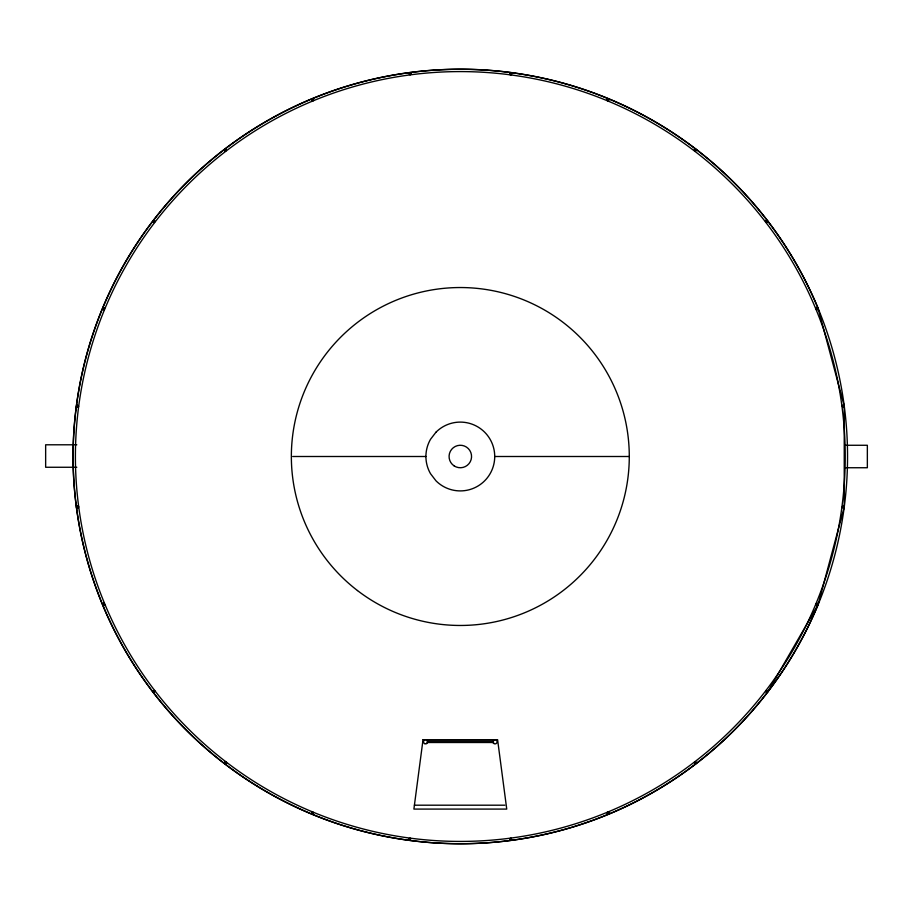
<?xml version="1.0" encoding="UTF-8"?>
<svg xmlns="http://www.w3.org/2000/svg" width="913" height="913" viewBox="0 0 913 913"><rect width="100%" height="100%" fill="white"/><g stroke="black" fill="none" stroke-linecap="round" stroke-linejoin="round"><path stroke-width="1.37" d="M408.933 73.428L410.028 72.584L410.861 73.599M311.595 812.981L311.904 814.134L313.285 813.951M509.762 73.428C510.595 71.031 512.992 74.421 510.801 74.946C508.53 74.992 510.481 71.602 511.588 73.599M609.039 100.031L608.72 98.878L607.35 99.061M766.372 692.545L767.525 692.237L818.071 604.691L844.24 507.046L844.24 405.965L818.071 308.32C814.693 305.946 816.348 312.474 818.139 308.56M102.69 603.721C106.878 609.804 102.861 597.958 103.728 605.125M696.231 150.668L696.231 149.47L694.85 149.298M844.171 507.297C839.207 508.838 845.176 503.736 842.973 507.833M767.342 692.419L767.194 690.787M767.342 222.144L767.65 220.992L766.372 220.467M817.375 309.633L817.683 308.48L816.656 307.875M817.945 604.908L816.656 605.125M77.411 505.962C75.414 507.057 78.803 509.009 78.758 506.738C78.233 504.535 74.843 507.126 77.24 507.89M77.24 405.121L76.395 406.217L77.411 407.05M154.263 692.545L152.916 691.506M225.808 763.508C221.482 757.733 230.886 765.984 224.21 762.812M816.907 605.125L817.751 604.28L817.375 603.379M103.591 307.715L102.69 308.092L102.69 309.29M76.795 444.791L45.65 444.791L45.65 467.262L76.795 467.262M844.696 445.27L867.35 445.27L867.35 467.741L844.696 467.741M292.719 456.5L425.915 456.5M494.709 456.5L629.285 456.5M427.033 741.105L493.591 741.105M427.033 742.497L493.591 742.497M414.411 805.198L504.809 805.198M154.263 220.467L152.916 221.494M842.973 405.167C845.176 409.275 839.207 404.174 844.171 405.714M77 406.993C81.211 407.358 75.916 403.158 77.183 406.924M817.032 605.285C813.917 604.668 817.797 601.507 818.139 604.44M694.816 763.508L696.174 762.481M225.785 149.298L224.587 149.298L224.21 150.2M410.736 73.371C406.97 72.104 411.17 77.4 410.804 73.188M313.285 99.061C311.424 97.36 310.865 101.594 313.045 100.944C315.031 99.848 311.653 97.896 311.687 100.168M767.525 691.038C764.055 688.619 766.543 694.907 767.331 691.004M607.35 813.951C609.211 815.651 609.758 811.406 607.59 812.056C605.604 813.163 608.982 815.115 608.937 812.844M696.357 762.56C692.396 759.422 696.288 766.886 696.105 762.229M818.071 604.691A387.26 387.26 0 0 1 224.541 763.702A387.26 387.26 0 0 1 224.552 149.241A387.26 387.26 0 0 1 818.082 308.274M423.027 739.713L413.897 809.089L506.738 809.089L497.596 739.69L423.027 739.713M102.941 308.48C103.648 312.349 106.182 306.232 102.941 308.48M153.304 221.243C154.012 225.123 156.545 219.006 153.304 221.243M224.53 150.029C225.226 153.898 227.759 147.78 224.53 150.029M153.304 691.004C154.012 694.884 156.545 688.767 153.304 691.004M311.755 812.593C312.463 816.462 314.996 810.356 311.755 812.593M409.047 838.659C409.754 842.539 412.288 836.422 409.047 838.659M607.065 99.665C607.761 103.534 610.295 97.429 607.065 99.665M509.774 838.659C510.47 842.539 513.003 836.422 509.774 838.659M694.291 150.029C694.987 153.898 697.521 147.78 694.291 150.029M765.516 221.243C766.212 225.123 768.746 219.006 765.516 221.243M435.992 432.18L430.525 439.301A34.397 34.397 0 0 0 430.525 473.699L435.992 480.831A34.397 34.397 0 0 0 484.643 480.831A34.397 34.397 0 0 0 484.643 432.18A34.397 34.397 0 0 0 435.992 432.18M257.466 786.333A387.226 387.226 0 0 0 847.401 467.273A387.226 387.226 0 0 0 276.114 115.905A387.226 387.226 0 0 0 257.466 786.333M225.99 761.876A384.921 384.921 0 0 0 841.946 506.749A384.921 384.921 0 0 0 313.011 100.887A384.921 384.921 0 0 0 225.99 761.876M357.462 590.551A168.962 168.962 0 0 0 627.836 478.56A168.962 168.962 0 0 0 395.66 300.4A168.962 168.962 0 0 0 357.462 590.551M424.579 743.604A2.077 2.077 0 0 0 427.706 741.801A2.077 2.077 0 0 0 424.579 739.998A2.077 2.077 0 0 0 424.579 743.604M493.534 743.273A2.077 2.077 0 0 0 497.026 742.337A2.077 2.077 0 0 0 494.469 739.792A2.077 2.077 0 0 0 493.534 743.273M454.138 465.892A11.241 11.241 0 0 0 471.542 457.162A11.241 11.241 0 0 0 455.267 446.457A11.241 11.241 0 0 0 454.138 465.892"/></g></svg>
